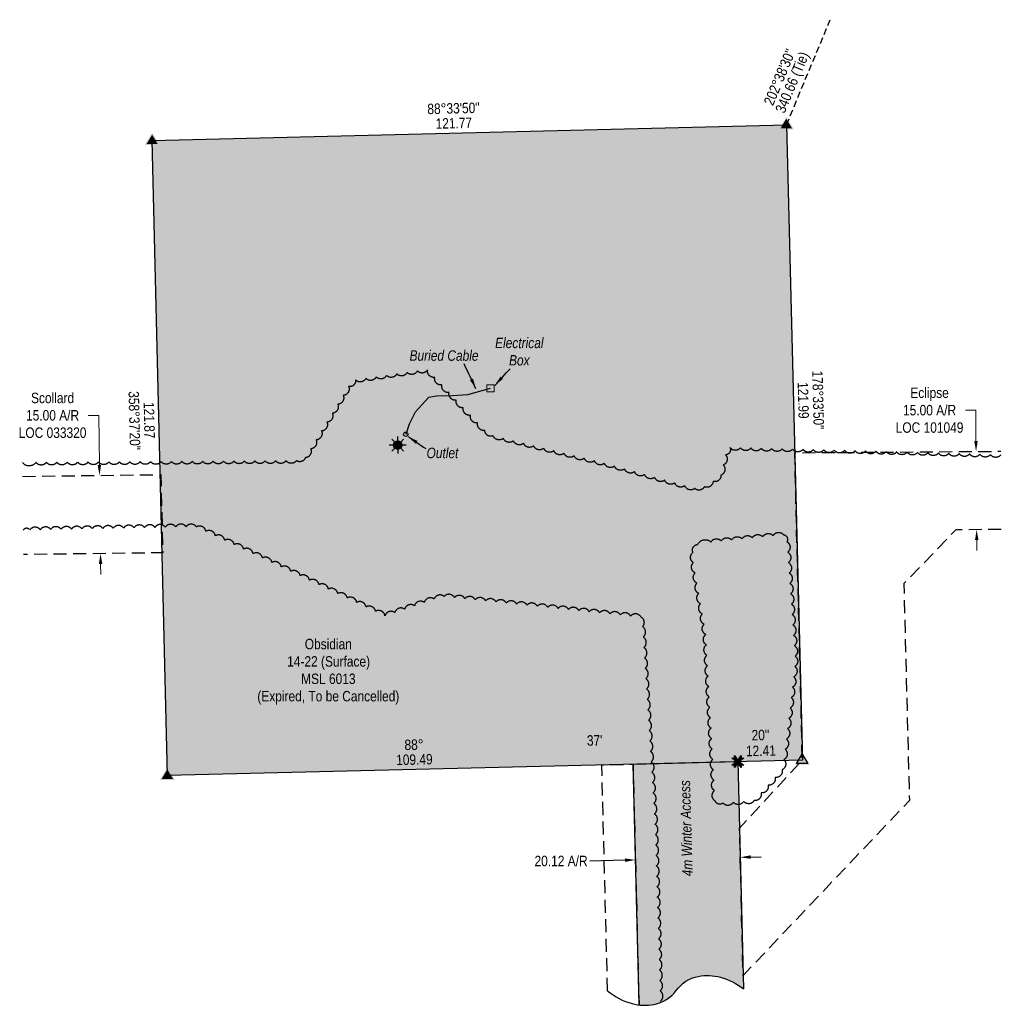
# Model space of a CAD drawing. Extents: x 614765 to 618049, y 5909250 to 5912282.
# Drawn here: x 614765 to 615707, y 5910535 to 5911481 of the extents above; entities that cross this region are included whole.
import ezdxf
from ezdxf.enums import TextEntityAlignment as Align

# ---------------------------------------------------------------- set-up
doc = ezdxf.new("R2010")
doc.units = 0
doc.header["$LTSCALE"] = 5
doc.header["$PDSIZE"] = 0.5
for name, pattern in [('0', [1, 1, 0]), ('foc-ACCESSROAD', [3.75, 2.5, -1.25]), ('foc-FLOWLINE', [3.75, 2.5, -1.25]), ('foc-TIELINE', [1.875, 1.25, -0.625])]:
    doc.linetypes.add(name, pattern=pattern)
doc.layers.get('Defpoints').update_dxf_attribs({"color": 9})
for name, color, linetype in [('AS-CABLE', 224, 'foc-CABLE'), ('AS-ROADS', 254, 'Continuous'), ('C-WS-S', 8, 'Continuous'), ('F-AR', 190, 'foc-ACCESSROAD'), ('F-EZE', 190, 'foc-FLOWLINE'), ('F-RW', 190, 'Continuous'), ('L-BD1', 253, 'Continuous'), ('L-MON', 1, 'Continuous'), ('L-TIE', 7, 'foc-TIELINE'), ('L-TIE-T', 7, 'Continuous'), ('P-PROPOSED', 10, 'Continuous'), ('P-PROPOSED-H', 21, 'Continuous'), ('P-TXT', 4, 'Continuous'), ('T-BUSH', 110, '0')]:
    doc.layers.add(name, color=color, linetype=linetype)
for name, color, linetype, lineweight in [('AS-GENERAL', 48, 'Continuous', 18), ('C-WS-T', 13, 'Continuous', 9), ('F-AR-T', 190, 'Continuous', 9), ('T-TEXT', 48, 'Continuous', 18)]:
    doc.layers.add(name, color=color, linetype=linetype, lineweight=lineweight)
doc.styles.add('100L', font='ARIALN.TTF', dxfattribs={"height": 11})
doc.styles.add('80CG', font='ARIALN.TTF', dxfattribs={"height": 10})
doc.styles.add('80L', font='ARIALN.TTF', dxfattribs={"height": 10})
doc.styles.add('foc-LtypeFont', font='ARIALN.TTF', dxfattribs={"height": 7.35})
doc.styles.get("Standard").update_dxf_attribs({"font": 'ARIALN.TTF'})
doc.linetypes.add('foc-CABLE', pattern='A,2,-1,["C",foc-LtypeFont,S=0.2,R=0,X=-0.625,Y=-0.75],-1.24,8', length=12.24)
doc.dimstyles.new('Compass 5 000', dxfattribs={"dimscale": 5, "dimtxt": 9, "dimasz": 2, "dimexe": 0.2, "dimexo": 0.0625, "dimgap": 0.5, "dimtad": 0, "dimtih": 1, "dimtoh": 1, "dimzin": 0, "dimdsep": 46, "dimtxsty": '80CG', "dimcen": 0.1, "dimse1": 1, "dimse2": 1, "dimclrd": 256, "dimclrt": 256, "dimaunit": 1, "dimadec": 4, "dimazin": 0, "dimtfac": 0.06, "dimtofl": 0, "dimtmove": 0, "dimatfit": 1, "dimfxl": 0.2, "dimtolj": 1, "dimtzin": 0, "dimlwd": -1, "dimarcsym": 0})

# ---------------------------------------------------------------- blocks, each defined once
blk = doc.blocks.new('GAS')
h = blk.add_hatch(color=255)
h.dxf.hatch_style = 1
edge = h.paths.add_edge_path()
edge.add_arc((0, 0), 0.9, 0, 360)
for p, q in [((-0.81, 0), (-1.62, 0)), ((-0.57, 0.57), (-1.14, 1.14)), ((0, 0.81), (0, 1.62)), ((0.57, 0.57), (1.14, 1.14)), ((1.62, 0), (0.81, 0)), ((-0.57, -0.57), (-1.14, -1.14)), ((0, -0.81), (0, -1.62)), ((1.14, -1.14), (0.57, -0.57))]:
    blk.add_line(p, q)
blk.add_circle((0, 0), 0.8)
blk = doc.blocks.new('STRIA')
blk.add_hatch(color=255).paths.add_polyline_path([(-0.04, 1.52), (-1.47, -0.87), (1.39, -0.87)])
blk = doc.blocks.new('STRIAA')
blk.add_blockref('STRIA', (0, 0))
blk = doc.blocks.new('STRIB')
at = {"color": 1}
blk.add_solid([(-1.12, -0.67), (-0.04, 1.13), (1.04, -0.67)], dxfattribs=at)
blk = doc.blocks.new('STRIBB')
blk.add_blockref('STRIB', (0, 0))
blk = doc.blocks.new('STRICC')
for name in ['STRIAA', 'STRIBB']:
    blk.add_blockref(name, (0, 0))
blk = doc.blocks.new('fdspike')
blk.add_blockref('STRICC', (0, 0))
blk = doc.blocks.new('TRIA')
blk.add_hatch(color=255).paths.add_polyline_path([(-0.04, 1.52), (-1.47, -0.87), (1.39, -0.87)])
blk = doc.blocks.new('TRIAA')
blk.add_blockref('TRIA', (0, 0))
blk = doc.blocks.new('TRIB')
at = {"color": 1}
blk.add_lwpolyline([(-1.12, -0.67), (-0.04, 1.13), (1.04, -0.67)], close=True, dxfattribs=at)
blk = doc.blocks.new('TRIBB')
blk.add_blockref('TRIB', (0, 0))
blk = doc.blocks.new('TRICC')
for name in ['TRIAA', 'TRIBB']:
    blk.add_blockref(name, (0, 0))
blk = doc.blocks.new('plspike')
blk.add_blockref('TRICC', (0, 0))
blk = doc.blocks.new('*D75')
at = {"layer": 'Defpoints', "color": 0, "transparency": 16777216}
for p in [(615673.24, 5911066.35), (615682.69, 5911066.42), (615673.79, 5910991.36)]:
    blk.add_point(p, dxfattribs=at)
at = {"layer": 'F-AR-T', "transparency": 16777216}
for p, q in [((615682.39, 5911105.99), (615672.39, 5911105.99)), ((615682.61, 5911076.42), (615682.39, 5911105.99)), ((615683.31, 5910981.43), (615683.39, 5910971.43))]:
    blk.add_line(p, q, dxfattribs=at)
for points in [[(615684.28, 5911076.43), (615680.95, 5911076.41), (615682.69, 5911066.42)], [(615684.98, 5910981.44), (615681.65, 5910981.41), (615683.24, 5910991.43)]]:
    blk.add_solid(points, dxfattribs=at)
at = {"layer": 'F-AR-T', "transparency": 16777216, "insert": (615638.08, 5911105.99), "char_height": 10, "attachment_point": 5, "style": '80CG'}
blk.add_mtext('\\A1;Eclipse\\P15.00 A/R\\PLOC 101049', dxfattribs=at)
blk = doc.blocks.new('*D76')
at = {"layer": 'Defpoints', "color": 0, "transparency": 16777216}
for p in [(615355.78, 5910677.85), (615355.86, 5910674.58), (615456.31, 5910680.35)]:
    blk.add_point(p, dxfattribs=at)
at = {"layer": 'P-TXT', "transparency": 16777216}
for p, q in [((615345.86, 5910674.33), (615312.26, 5910673.5)), ((615466.39, 5910677.33), (615476.39, 5910677.58))]:
    blk.add_line(p, q, dxfattribs=at)
for points in [[(615345.82, 5910676), (615345.91, 5910672.67), (615355.86, 5910674.58)], [(615466.35, 5910678.99), (615466.43, 5910675.66), (615456.39, 5910677.08)]]:
    blk.add_solid(points, dxfattribs=at)
at = {"layer": 'P-TXT', "transparency": 16777216, "insert": (615284.52, 5910673.5), "char_height": 10, "attachment_point": 5, "style": '80CG'}
blk.add_mtext('\\A1;20.12 A/R', dxfattribs=at)
blk = doc.blocks.new('*D77')
at = {"layer": 'Defpoints', "color": 0, "transparency": 16777216}
for p in [(614813.52, 5911043.14), (614841.68, 5911043.49), (614814.46, 5910968.1)]:
    blk.add_point(p, dxfattribs=at)
at = {"layer": 'F-AR-T', "transparency": 16777216}
for p, q in [((614840.96, 5911101.05), (614830.96, 5911101.05)), ((614841.56, 5911053.49), (614840.96, 5911101.05)), ((614842.75, 5910958.46), (614842.87, 5910948.46))]:
    blk.add_line(p, q, dxfattribs=at)
for points in [[(614843.22, 5911053.51), (614839.89, 5911053.47), (614841.68, 5911043.49)], [(614844.41, 5910958.48), (614841.08, 5910958.44), (614842.62, 5910968.46)]]:
    blk.add_solid(points, dxfattribs=at)
at = {"layer": 'F-AR-T', "transparency": 16777216, "insert": (614796.67, 5911101.05), "char_height": 10, "attachment_point": 5, "style": '80CG'}
blk.add_mtext('\\A1;Scollard\\P15.00 A/R\\PLOC 033320', dxfattribs=at)
blk = doc.blocks.new('TEMP')
h = blk.add_hatch(color=255)
h.dxf.hatch_style = 1
h.paths.add_polyline_path([(0, 0.25), (-0.67, 1.15), (-0.67, 0.67), (-1.15, 0.67), (-0.25, 0), (-1.15, -0.67), (-0.67, -0.67), (-0.67, -1.15), (0, -0.25), (0.67, -1.15), (0.67, -0.67), (1.15, -0.67), (0.25, 0), (1.15, 0.67), (0.67, 0.67), (0.67, 1.15)])
h.paths.add_polyline_path([(0.57, 0.85), (0.57, 0.57), (0.85, 0.57), (0.08, 0), (0.85, -0.57), (0.57, -0.57), (0.57, -0.85), (0, -0.08), (-0.57, -0.85), (-0.57, -0.57), (-0.85, -0.57), (-0.08, 0), (-0.85, 0.57), (-0.57, 0.57), (-0.57, 0.85), (0, 0.08)], flags=16)
h = blk.add_hatch(color=1)
h.dxf.hatch_style = 1
h.paths.add_polyline_path([(0, 0.08), (-0.57, 0.85), (-0.57, 0.57), (-0.85, 0.57), (-0.08, 0), (-0.85, -0.57), (-0.57, -0.57), (-0.57, -0.85), (0, -0.08), (0.57, -0.85), (0.57, -0.57), (0.85, -0.57), (0.08, 0), (0.85, 0.57), (0.57, 0.57), (0.57, 0.85)])
at = {"color": 1}
for p, q in [((-0.08, 0), (0.08, 0)), ((0, 0.08), (0, -0.08))]:
    blk.add_line(p, q, dxfattribs=at)
at = {"color": 255, "flags": 128}
blk.add_lwpolyline([(-0.25, 0), (-1.15, 0.67), (-0.67, 0.67), (-0.67, 1.15), (0, 0.25), (0.67, 1.15), (0.67, 0.67), (1.15, 0.67), (0.25, 0), (1.15, -0.67), (0.67, -0.67), (0.67, -1.15), (0, -0.25), (-0.67, -1.15), (-0.67, -0.67), (-1.15, -0.67)], close=True, dxfattribs=at)
at = {"color": 1, "flags": 128}
blk.add_lwpolyline([(-0.08, 0), (-0.85, 0.57), (-0.57, 0.57), (-0.57, 0.85), (0, 0.08), (0.57, 0.85), (0.57, 0.57), (0.85, 0.57), (0.08, 0), (0.85, -0.57), (0.57, -0.57), (0.57, -0.85), (0, -0.08), (-0.57, -0.85), (-0.57, -0.57), (-0.85, -0.57)], close=True, dxfattribs=at)

msp = doc.modelspace()

# ---------------------------------------------------------------- hatches: boundary and pattern name
at = {"layer": 'AS-ROADS'}
h = msp.add_hatch(color=256, dxfattribs=at)
h.dxf.hatch_style = 1
edge = h.paths.add_edge_path()
edge.add_arc((615422.75, 5910529.145), 34.334, 100.970226, 135.59872)
edge.add_line((615398.219, 5910553.168), (615397.033, 5910668.727))
edge.add_line((615397.033, 5910668.727), (615391.022, 5910793.608))
edge.add_line((615391.022, 5910793.608), (615386.135, 5910864.085))
edge.add_line((615386.135, 5910864.085), (615377.933, 5910910.744))
edge.add_line((615377.933, 5910910.744), (615370.821, 5910931.788))
edge.add_line((615370.821, 5910931.788), (615345.57, 5910969.803))
edge.add_line((615345.57, 5910969.803), (615362.223, 5910980.865))
edge.add_line((615362.223, 5910980.865), (615388.923, 5910940.67))
edge.add_line((615388.923, 5910940.67), (615397.36, 5910915.704))
edge.add_line((615397.36, 5910915.704), (615406.008, 5910866.513))
edge.add_line((615406.008, 5910866.513), (615410.981, 5910794.78))
edge.add_line((615410.981, 5910794.78), (615417.021, 5910669.311))
edge.add_line((615417.021, 5910669.311), (615418.11, 5910563.179))
edge.add_arc((615425.096, 5910517.043), 46.662, 98.609454, 100.970226)
at = {"layer": 'P-PROPOSED-H'}
h = msp.add_hatch(color=256, dxfattribs=at)
h.dxf.hatch_style = 1
h.paths.add_polyline_path([(614907.012, 5910755.704), (614892.367, 5911364.654), (615500.817, 5911379.909), (615516.099, 5910770.352)])
h = msp.add_hatch(color=256, dxfattribs=at)
h.dxf.hatch_style = 1
edge = h.paths.add_edge_path()
edge.add_arc((615364.989, 5910581.8), 46.662, 263.017101, 280.773381)
edge.add_arc((615367.335, 5910569.698), 34.334, 280.702882, 323.80363)
edge.add_arc((615422.75, 5910529.145), 34.334, 100.970226, 143.803389, ccw=False)
edge.add_arc((615425.096, 5910517.043), 46.662, 74.81874, 100.970226, ccw=False)
edge.add_arc((615420.64, 5910500.729), 63.573, 52.290856, 74.793524, ccw=False)
edge.add_line((615459.525, 5910551.023), (615454.113, 5910768.862))
edge.add_line((615454.113, 5910768.862), (615353.579, 5910766.444))
edge.add_line((615353.579, 5910766.444), (615359.316, 5910535.485))

# ---------------------------------------------------------------- linework, layer by layer
at = {"layer": 'AS-CABLE', "flags": 128}
msp.add_lwpolyline([(615135.767, 5911083.094), (615139.157, 5911092.999), (615144.957, 5911104.399), (615157.757, 5911118.654), (615164.917, 5911119.669), (615180.262, 5911120.239), (615195.187, 5911121.009), (615216.832, 5911127.174)], dxfattribs=at)
at = {"layer": 'AS-CABLE'}
msp.add_circle((615135.487, 5911082.884), 2.085, dxfattribs=at)
at = {"layer": 'AS-GENERAL'}
msp.add_lwpolyline([(615213.424, 5911130.37), (615220.229, 5911130.37), (615220.229, 5911123.568), (615213.424, 5911123.568)], close=True, dxfattribs=at)
at = {"layer": 'F-AR', "flags": 128}
for points in [[(615706.884, 5910991.601), (615663.349, 5910991.28), (615613.401, 5910939.669), (615618.693, 5910731.602), (615459.207, 5910563.798), (615455.694, 5910705.206), (615516.017, 5910770.389), (615508.708, 5911065.141), (615706.332, 5911066.597)], [(614767.916, 5911042.571), (614900.544, 5911044.23), (614902.459, 5910969.204), (614768.855, 5910967.533)]]:
    msp.add_lwpolyline(points, dxfattribs=at)
at = {"layer": 'F-EZE', "flags": 128}
msp.add_lwpolyline([(615329.103, 5910548.981), (615323.572, 5910765.676), (615353.579, 5910766.444), (615359.316, 5910535.485)], dxfattribs=at)
at = {"layer": 'F-RW', "flags": 128}
msp.add_lwpolyline([(615329.103, 5910548.981, 0.1055996), (615352.695, 5910536.787, 0.1150249), (615373.868, 5910535.991, 0.1891018), (615395.042, 5910549.422, -0.1891018), (615416.216, 5910562.852, -0.1150249), (615437.39, 5910562.056, -0.0981962), (615459.525, 5910551.023)], format="xyb", dxfattribs=at)
at = {"layer": 'L-TIE'}
msp.add_line((615500.817, 5911379.909), (615542.835, 5911480.641), dxfattribs=at)
at = {"layer": 'P-PROPOSED'}
msp.add_lwpolyline([(614907.012, 5910755.704), (614892.367, 5911364.654), (615500.817, 5911379.909), (615516.099, 5910770.352)], close=True, dxfattribs=at)
at = {"layer": 'P-PROPOSED', "flags": 128}
msp.add_lwpolyline([(615359.316, 5910535.485), (615353.579, 5910766.444), (615454.113, 5910768.862), (615459.525, 5910551.023)], dxfattribs=at)
at = {"layer": 'T-BUSH', "flags": 128}
for points in [[(615706.464, 5911063.257, -0.5205671), (615696.472, 5911063.542, -0.5205671), (615686.48, 5911063.827, -0.5205671), (615676.487, 5911064.113, -0.5205671), (615666.495, 5911064.398, -0.5205671), (615656.503, 5911064.683, -0.5205671), (615646.511, 5911064.968, -0.5205671), (615636.518, 5911065.253, -0.5205671), (615626.526, 5911065.538, -0.5205671), (615616.534, 5911065.823, -0.5205671), (615606.541, 5911066.109, -0.5205671), (615596.549, 5911066.394, -0.5205671), (615586.557, 5911066.679, -0.5205671), (615576.564, 5911066.964, -0.5205671), (615566.572, 5911067.249, -0.5205671), (615556.58, 5911067.534, -0.5205671), (615546.587, 5911067.787, -0.5205671), (615536.593, 5911068.033, -0.5205671), (615526.6, 5911068.279, -0.5205671), (615516.607, 5911068.525, -0.5205671), (615506.613, 5911068.771, -0.5205671), (615496.62, 5911069.017, -0.5205671), (615486.627, 5911069.263, -0.5205671), (615476.633, 5911069.509, -0.5205671), (615466.64, 5911069.755, -0.5205671), (615456.647, 5911070.001, -0.5205671), (615446.653, 5911070.247, -0.5205671), (615442.365, 5911063.166, -0.5205671), (615440.154, 5911053.417, -0.5205671), (615437.943, 5911043.669, -0.5205671), (615430.436, 5911037.75, -0.5205671), (615421.87, 5911032.597, -0.5205671), (615412.822, 5911030.984, -0.5205671), (615403.191, 5911033.662, -0.5205671), (615393.56, 5911036.339, -0.5205671), (615383.929, 5911039.017, -0.5205671), (615374.298, 5911041.694, -0.5205671), (615364.667, 5911044.371, -0.5205671), (615355.036, 5911047.049, -0.5205671), (615345.404, 5911049.726, -0.5205671), (615335.773, 5911052.404, -0.5205671), (615326.142, 5911055.081, -0.5205671), (615316.467, 5911057.59, -0.5205671), (615306.759, 5911059.974, -0.5205671), (615297.051, 5911062.359, -0.5205671), (615287.344, 5911064.744, -0.5205671), (615277.636, 5911067.128, -0.5205671), (615267.928, 5911069.513, -0.5205671), (615258.22, 5911071.898, -0.5205671), (615248.513, 5911074.283, -0.5205671), (615238.805, 5911076.667, -0.5205671), (615229.097, 5911079.052, -0.5205671), (615219.389, 5911081.437, -0.5205671), (615211.294, 5911086.585, -0.5205671), (615204.443, 5911093.864, -0.5205671), (615197.592, 5911101.144, -0.5205671), (615190.741, 5911108.423, -0.5205671), (615183.889, 5911115.702, -0.5205671), (615177.038, 5911122.981, -0.5205671), (615170.187, 5911130.261, -0.5205671), (615163.336, 5911137.54, -0.5205671), (615156.485, 5911144.819, -0.5205671), (615146.719, 5911143.739, -0.5205671), (615136.828, 5911142.295, -0.5205671), (615126.936, 5911140.852, -0.5205671), (615117.045, 5911139.408, -0.5205671), (615107.153, 5911137.965, -0.5205671), (615097.261, 5911136.521, -0.5205671), (615087.37, 5911135.078, -0.5205671), (615080.694, 5911128.774, -0.5205671), (615075.498, 5911120.234, -0.5205671), (615070.301, 5911111.695, -0.5205671), (615065.105, 5911103.155, -0.5205671), (615059.909, 5911094.615, -0.5205671), (615054.712, 5911086.076, -0.5205671), (615049.516, 5911077.536, -0.5205671), (615044.32, 5911068.996, -0.5205671), (615039.123, 5911060.457, -0.5205671), (615030.651, 5911057.7, -0.5205671), (615020.654, 5911057.632, -0.5205671), (615010.658, 5911057.564, -0.5205671), (615000.662, 5911057.495, -0.5205671), (614990.666, 5911057.427, -0.5205671), (614980.67, 5911057.359, -0.5205671), (614970.674, 5911057.291, -0.5205671), (614960.678, 5911057.223, -0.5205671), (614950.681, 5911057.155, -0.5205671), (614940.685, 5911057.087, -0.5205671), (614930.689, 5911057.018, -0.5205671), (614920.693, 5911056.95, -0.5205671), (614910.697, 5911056.882, -0.5205671), (614900.701, 5911056.814, -0.5205671), (614890.705, 5911056.746, -0.5205671), (614880.708, 5911056.678, -0.5205671), (614870.712, 5911056.61, -0.5205671), (614860.716, 5911056.541, -0.5205671), (614850.72, 5911056.473, -0.5205671), (614840.724, 5911056.405, -0.5205671), (614830.728, 5911056.337, -0.5205671), (614820.732, 5911056.269, -0.5205671), (614810.735, 5911056.201, -0.5205671), (614800.739, 5911056.133, -0.5205671), (614790.743, 5911056.064, -0.5205671), (614780.747, 5911055.996, -0.5205671), (614767.766, 5911055.908, -0.5205671)], [(615379.794, 5910538.951, 0.5205671), (615379.498, 5910548.943, 0.5205671), (615379.202, 5910558.935, 0.5205671), (615378.906, 5910568.927, 0.5205671), (615378.61, 5910578.919, 0.5205671), (615378.314, 5910588.911, 0.5205671), (615378.018, 5910598.903, 0.5205671), (615377.721, 5910608.895, 0.5205671), (615377.425, 5910618.887, 0.5205671), (615377.129, 5910628.879, 0.5205671), (615376.833, 5910638.871, 0.5205671), (615376.537, 5910648.863, 0.5205671), (615376.241, 5910658.855, 0.5205671), (615375.945, 5910668.847, 0.5205671), (615375.649, 5910678.839, 0.5205671), (615375.353, 5910688.831, 0.5205671), (615375.057, 5910698.823, 0.5205671), (615374.704, 5910708.812, 0.5205671), (615374.072, 5910718.788, 0.5205671), (615373.439, 5910728.765, 0.5205671), (615372.806, 5910738.741, 0.5205671), (615372.174, 5910748.717, 0.5205671), (615371.541, 5910758.694, 0.5205671), (615370.909, 5910768.67, 0.5205671), (615370.276, 5910778.646, 0.5205671), (615369.644, 5910788.623, 0.5205671), (615369.011, 5910798.599, 0.5205671), (615368.378, 5910808.575, 0.5205671), (615367.746, 5910818.552, 0.5205671), (615367.113, 5910828.528, 0.5205671), (615366.481, 5910838.504, 0.5205671), (615365.848, 5910848.481, 0.5205671), (615365.216, 5910858.457, 0.5205671), (615364.583, 5910868.433, 0.5205671), (615363.95, 5910878.41, 0.5205671), (615363.318, 5910888.386, 0.5205671), (615362.685, 5910898.362, 0.5205671), (615361.223, 5910907.543, 0.5205671), (615351.281, 5910908.584, 0.5205671), (615341.339, 5910909.624, 0.5205671), (615331.397, 5910910.665, 0.5205671), (615321.455, 5910911.706, 0.5205671), (615311.513, 5910912.746, 0.5205671), (615301.571, 5910913.787, 0.5205671), (615291.629, 5910914.828, 0.5205671), (615281.687, 5910915.869, 0.5205671), (615271.745, 5910916.909, 0.5205671), (615261.803, 5910917.95, 0.5205671), (615251.861, 5910918.991, 0.5205671), (615241.919, 5910920.032, 0.5205671), (615231.977, 5910921.072, 0.5205671), (615222.035, 5910922.113, 0.5205671), (615212.093, 5910923.154, 0.5205671), (615202.151, 5910924.194, 0.5205671), (615192.209, 5910925.235, 0.5205671), (615182.267, 5910926.276, 0.5205671), (615172.325, 5910927.317, 0.5205671), (615162.775, 5910924.941, 0.5205671), (615153.328, 5910921.673, 0.5205671), (615143.88, 5910918.405, 0.5205671), (615134.433, 5910915.138, 0.5205671), (615124.986, 5910911.87, 0.5205671), (615115.551, 5910908.829, 0.5205671), (615106.509, 5910913.092, 0.5205671), (615097.467, 5910917.355, 0.5205671), (615088.426, 5910921.618, 0.5205671), (615079.384, 5910925.881, 0.5205671), (615070.342, 5910930.144, 0.5205671), (615061.3, 5910934.407, 0.5205671), (615052.258, 5910938.67, 0.5205671), (615043.217, 5910942.933, 0.5205671), (615034.175, 5910947.196, 0.5205671), (615025.133, 5910951.459, 0.5205671), (615016.091, 5910955.722, 0.5205671), (615007.05, 5910959.985, 0.5205671), (614998.008, 5910964.248, 0.5205671), (614988.966, 5910968.511, 0.5205671), (614979.924, 5910972.774, 0.5205671), (614970.882, 5910977.037, 0.5205671), (614961.841, 5910981.3, 0.5205671), (614952.799, 5910985.563, 0.5205671), (614943.757, 5910989.826, 0.5205671), (614934.715, 5910994.09, 0.5205671), (614924.8, 5910994.253, 0.5205671), (614914.805, 5910994.047, 0.5205671), (614904.811, 5910993.842, 0.5205671), (614894.817, 5910993.636, 0.5205671), (614884.823, 5910993.431, 0.5205671), (614874.828, 5910993.225, 0.5205671), (614864.834, 5910993.02, 0.5205671), (614854.84, 5910992.815, 0.5205671), (614844.846, 5910992.609, 0.5205671), (614834.851, 5910992.404, 0.5205671), (614824.857, 5910992.198, 0.5205671), (614814.863, 5910991.993, 0.5205671), (614804.868, 5910991.787, 0.5205671), (614794.874, 5910991.582, 0.5205671), (614784.88, 5910991.376, 0.5205671), (614774.886, 5910991.171, 0.5205671), (614768.585, 5910991.041, 0.5205671)]]:
    msp.add_lwpolyline(points, format="xyb", dxfattribs=at)
msp.add_lwpolyline([(615428.308, 5910979.532, -0.5205671), (615438.253, 5910980.545, -0.5205671), (615448.198, 5910981.559, -0.5205671), (615458.143, 5910982.573, -0.5205671), (615468.087, 5910983.587, -0.5205671), (615478.032, 5910984.6, -0.5205671), (615487.977, 5910985.614, -0.5205671), (615497.922, 5910986.628, -0.5205671), (615501.266, 5910979.791, -0.5205671), (615501.975, 5910969.82, -0.5205671), (615502.684, 5910959.849, -0.5205671), (615503.393, 5910949.877, -0.5205671), (615504.102, 5910939.906, -0.5205671), (615504.811, 5910929.935, -0.5205671), (615505.519, 5910919.964, -0.5205671), (615506.228, 5910909.992, -0.5205671), (615506.937, 5910900.021, -0.5205671), (615507.646, 5910890.05, -0.5205671), (615508.355, 5910880.079, -0.5205671), (615509.064, 5910870.108, -0.5205671), (615508.942, 5910860.156, -0.5205671), (615507.766, 5910850.229, -0.5205671), (615506.59, 5910840.302, -0.5205671), (615505.415, 5910830.375, -0.5205671), (615504.239, 5910820.448, -0.5205671), (615503.063, 5910810.521, -0.5205671), (615501.888, 5910800.594, -0.5205671), (615500.712, 5910790.667, -0.5205671), (615499.536, 5910780.74, -0.5205671), (615498.361, 5910770.813, -0.5205671), (615496.636, 5910761.136, -0.5205671), (615489.916, 5910753.735, -0.5205671), (615483.196, 5910746.334, -0.5205671), (615476.477, 5910738.934, -0.5205671), (615469.757, 5910731.533, -0.5205671), (615459.82, 5910730.694, -0.5205671), (615449.854, 5910729.914, -0.5205671), (615439.888, 5910729.135, -0.5205671), (615432.362, 5910731.147, -0.5205671), (615431.8, 5910741.128, -0.5205671), (615431.237, 5910751.108, -0.5205671), (615430.674, 5910761.089, -0.5205671), (615430.112, 5910771.069, -0.5205671), (615429.549, 5910781.05, -0.5205671), (615428.986, 5910791.03, -0.5205671), (615428.423, 5910801.011, -0.5205671), (615427.861, 5910810.991, -0.5205671), (615427.298, 5910820.972, -0.5205671), (615426.735, 5910830.953, -0.5205671), (615426.173, 5910840.933, -0.5205671), (615425.61, 5910850.914, -0.5205671), (615425.047, 5910860.894, -0.5205671), (615424.485, 5910870.875, -0.5205671), (615423.922, 5910880.855, -0.5205671), (615423.359, 5910890.836, -0.5205671), (615421.784, 5910900.699, -0.5205671), (615420.056, 5910910.545, -0.5205671), (615418.328, 5910920.391, -0.5205671), (615416.6, 5910930.237, -0.5205671), (615414.873, 5910940.083, -0.5205671), (615413.145, 5910949.929, -0.5205671), (615411.417, 5910959.775, -0.5205671), (615411.026, 5910969.532, -0.5205671), (615415.666, 5910977.216, -0.5205671)], format="xyb", close=True, dxfattribs=at)

# ---------------------------------------------------------------- block references
at = {"layer": 'C-WS-S', "xscale": 4.998185900000006, "yscale": 4.998185900000006, "zscale": 4.998185900000006}
msp.add_blockref('GAS', (615127.797, 5911072.544), dxfattribs=at)
at = {"layer": 'L-MON', "xscale": 4.998185900000006, "yscale": 4.998185900000006, "zscale": 4.998185900000006}
for name, p in [('fdspike', (615500.817, 5911379.909)), ('fdspike', (614892.367, 5911364.654)), ('plspike', (615516.017, 5910770.389)), ('TEMP', (615454.113, 5910768.862)), ('fdspike', (614907.012, 5910755.704))]:
    msp.add_blockref(name, p, dxfattribs=at)

# ---------------------------------------------------------------- texts
at = {"layer": 'AS-CABLE', "char_height": 9.99637, "attachment_point": 1, "style": '80L'}
for s, width, insert in [('\\pi0.29887;{\\fArial Narrow|b0|i1|c0|p34;Buried Cable}', 66.01056, (615138.859, 5911163.445)), ('\\pi0.57503;{\\fArial Narrow|b0|i1|c0|p34;Outlet}', 31.10508, (615154.889, 5911070.019))]:
    msp.add_mtext_dynamic_manual_height_columns(s, width=width, gutter_width=49.982, heights=[0], dxfattribs=dict(at, insert=insert))
at = {"layer": 'C-WS-T', "insert": (614992.735, 5910886.678), "char_height": 9.99637, "attachment_point": 1, "style": '100L'}
msp.add_mtext_dynamic_manual_height_columns('\\pi45.89964;Obsidian\\P\\pi28.989;14-22 (Surface)\\P\\pi42.405;MSL 6013\\P\\pi0.39433;(Expired, To be Cancelled)', width=135.61694, gutter_width=54.98, heights=[0], dxfattribs=at)
at = {"layer": 'L-BD1'}
for s, rotation, p in [('88°33\'50"', 1.436213, (615181.266, 5911395.646)), ('121.77', 1.436213, (615181.623, 5911381.406)), ('178°33\'50"', 271.436213, (615531.187, 5911115.823)), ('121.99', 271.436213, (615516.946, 5911115.466)), ('358°37\'20"', 271.377675, (614875.208, 5911096.048)), ('121.87', 271.377675, (614889.449, 5911096.391))]:
    msp.add_text(s, height=9.9964, rotation=rotation, dxfattribs=at).set_placement(p, align=Align.MIDDLE_CENTER)
at = {"layer": 'L-BD1', "style": '80L'}
for s, p in [("37'", (615316.769, 5910789.307)), ("20''", (615475.878, 5910794.383)), ('88°', (615143.464, 5910785.139)), ('12.41', (615476.239, 5910779.393)), ('109.49', (615143.807, 5910770.898))]:
    msp.add_text(s, height=9.9964, rotation=1.3777, dxfattribs=at).set_placement(p, align=Align.MIDDLE)
at = {"layer": 'L-TIE-T', "style": '80L'}
for s, p in [("202°38'30''", (615494.152, 5911425.601)), ('340.66 (Tie)', (615507.299, 5911420.117))]:
    msp.add_text(s, height=9.99637, rotation=67.3578, dxfattribs=at).set_placement(p, align=Align.MIDDLE)
at = {"layer": 'T-TEXT', "insert": (615220.903, 5911175.589), "char_height": 9.99637, "attachment_point": 1, "style": '80L'}
msp.add_mtext_dynamic_manual_height_columns('\\pi0.32614;{\\fArial Narrow|b0|i1|c0|p34;Electrical\\P\\pi13.6876;Box}', width=47.04063, gutter_width=99.964, heights=[0], dxfattribs=at)
at = {"layer": 'T-TEXT', "insert": (615400.956, 5910658.352), "char_height": 9.99637, "attachment_point": 1, "rotation": 91.702232, "style": '80L'}
msp.add_mtext_dynamic_manual_height_columns('\\pi0.31251;{\\fArial Narrow|b0|i1|c0|p34;4m Winter Access}', width=92.35161, gutter_width=49.982, heights=[0], dxfattribs=at)

# ---------------------------------------------------------------- dimensions: what is measured, and where the dimension line sits
at = {"layer": 'F-AR-T'}
for base, p1, p2, angle, text, picture, middle in [((615682.686, 5911066.422), (615673.794, 5910991.357), (615673.241, 5911066.353), 90.422007, 'Eclipse\\P15.00 A/R\\PLOC 101049', '*D75', (615638.08, 5911105.987)), ((614841.682, 5911043.494), (614814.462, 5910968.103), (614813.523, 5911043.141), 90.716873, 'Scollard\\P15.00 A/R\\PLOC 033320', '*D77', (614796.672, 5911101.048))]:
    dim = msp.add_linear_dim(base=base, p1=p1, p2=p2, angle=angle, text=text, dimstyle='Compass 5 000', dxfattribs=at)
    dim.commit()
    dim.dimension.update_dxf_attribs({"geometry": picture, "text_midpoint": middle, "dimtype": 161})
at = {"layer": 'P-TXT'}
dim = msp.add_linear_dim(base=(615355.861, 5910674.582), p1=(615456.312, 5910680.346), p2=(615355.779, 5910677.848), angle=181.423051, text='20.12 A/R', dimstyle='Compass 5 000', dxfattribs=at)
dim.commit()
dim.dimension.update_dxf_attribs({"geometry": '*D76', "text_midpoint": (615284.523, 5910673.499), "dimtype": 161})

# ---------------------------------------------------------------- leaders
at = {"layer": 'AS-CABLE', "path_type": 1}
for points in [[(615202.907, 5911126.573), (615191.499, 5911150.389)], [(615137.57, 5911080.829), (615154.635, 5911069.224)]]:
    msp.add_leader(points, dimstyle='Compass 5 000', override={"dimgap": 0.5, "dimtad": 0}, dxfattribs=at)
at = {"layer": 'T-TEXT', "path_type": 1}
msp.add_leader([(615220.97, 5911129.756), (615235.578, 5911145.85)], dimstyle='Compass 5 000', override={"dimgap": 0.5, "dimtad": 0}, dxfattribs=at)

doc.saveas('drawing.dxf')
